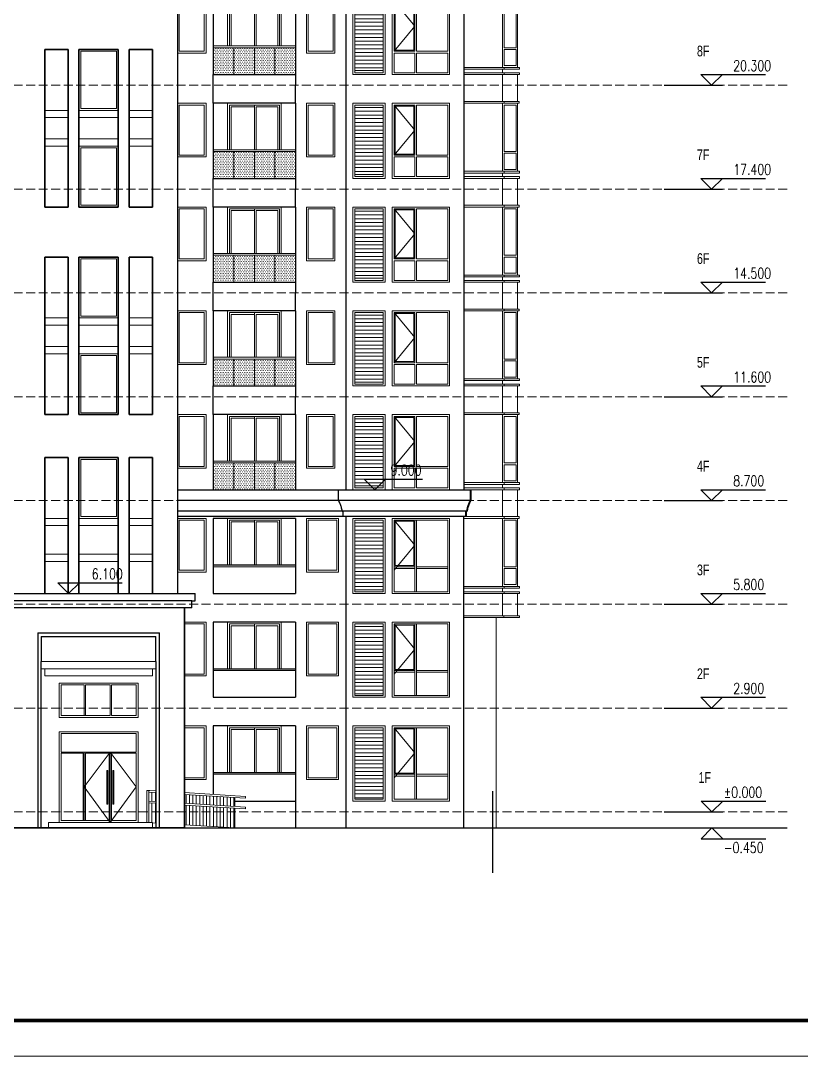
# Model space of a CAD drawing. Extents: x 1332633 to 1595679, y 264824 to 640777.
# Drawn here: x 1469425 to 1491220, y 267300 to 296235 of the extents above; entities that cross this region are included whole.
import ezdxf
from ezdxf.enums import TextEntityAlignment as Align

# ---------------------------------------------------------------- set-up
doc = ezdxf.new("R2010")
doc.units = 0
doc.header["$LTSCALE"] = 1000
doc.header["$MEASUREMENT"] = 0
doc.linetypes.add('DASH', pattern=[0.35, 0.25, -0.1])
doc.linetypes.add('DOTE', pattern=[2.42, 2, -0.2, 0.02, -0.2])
doc.layers.get('0').update_dxf_attribs({"linetype": 'CONTINUOUS'})
for name, color, linetype, lineweight in [('_公共_图框', 4, 'CONTINUOUS', 5), ('DOTE', 1, 'DOTE', 13), ('PUB_TEXT', 7, 'CONTINUOUS', 13), ('WALL', 2, 'CONTINUOUS', 35), ('WINDOW', 4, 'CONTINUOUS', 13), ('木头', 44, 'CONTINUOUS', 13)]:
    doc.layers.add(name, color=color, linetype=linetype, lineweight=lineweight)
for name, color, linetype in [('A-Hz1汉字注明（平、立面、房间名称等）', 7, 'CONTINUOUS'), ('A-Wall(建筑墙)', 255, 'CONTINUOUS'), ('A-WALL_建筑墙_', 255, 'CONTINUOUS'), ('AXIS', 3, 'CONTINUOUS'), ('DIM_ELEV', 3, 'CONTINUOUS'), ('hatch', 251, 'CONTINUOUS')]:
    doc.layers.add(name, color=color, linetype=linetype)
doc.styles.add('_TCH_DIM', font='SIMPLEX', dxfattribs={"width": 0.8, "bigfont": 'HZTXT'})
doc.styles.add('sunyat', font='3yromanc.shx', dxfattribs={"width": 0.75, "bigfont": '3yhztxt.shx'})
doc.styles.add('图框文字', font='SIMKAI.TTF')
pattern_1 = [(90, (2551890.66, 38701.81), (95.25, -6e-14), [])]

# ---------------------------------------------------------------- blocks, each defined once
blk = doc.blocks.new('sadasd')
at = {"layer": 'WINDOW'}
h = blk.add_hatch(dxfattribs=at)
h.set_pattern_fill('DOTS', color=8, scale=30, style=0)
h.set_pattern_definition([(7e-15, (-3065172.717, 2077348.014), (23.8125, 47.625), [0, -47.625])])
h.paths.add_polyline_path([(6600, 1050), (6025, 1050), (6025, 300), (6600, 300)])
h.paths.add_polyline_path([(6025, 1050), (5450, 1050), (5450, 300), (6025, 300)])
h.paths.add_polyline_path([(5450, 1050), (4875, 1050), (4875, 300), (5450, 300)])
h.paths.add_polyline_path([(4875, 1050), (4300, 1050), (4300, 600), (4300, 300), (4875, 300)])
blk.add_line((4300, 2400), (4300, 600))
at = {"layer": 'A-WALL_建筑墙_'}
for p, q in [((2900, 2900), (2900, 0)), ((4300, 2400), (4300, 300, 0)), ((4300, 2400), (6600, 2400, 0)), ((6600, 2400, 0), (6600, 300)), ((6600, 300), (4300, 300, 0))]:
    blk.add_line(p, q, dxfattribs=at)
at = {"layer": 'hatch'}
for p, q in [((4300, 2400), (4300, 2900)), ((6600, 2400, 0), (6600, 2900)), ((4300, 300, 0), (4300, 0)), ((6600, 0, 0), (6600, 300))]:
    blk.add_line(p, q, dxfattribs=at)
at = {"layer": 'WINDOW', "color": 8}
for p, q in [((921, 950), (921, 2350)), ((971, 950), (971, 2350)), ((1550, 2350), (971, 1650)), ((1001, 2320), (1001, 980)), ((5450, 2350), (5450, 1100, 0)), ((5400, 2300), (5400, 1100, 0)), ((971, 1650), (1550, 950)), ((921, 950), (50, 950)), ((921, 900), (50, 900)), ((921, 350), (921, 900)), ((1550, 950), (971, 950)), ((1550, 900), (971, 900)), ((971, 350), (971, 900)), ((1520, 980), (1001, 980)), ((6600, 1050), (4300, 1050, 0)), ((4875, 1050), (4875, 300)), ((5450, 1050), (5450, 300)), ((6025, 1050), (6025, 300))]:
    blk.add_line(p, q, dxfattribs=at)
at = {"layer": 'WINDOW'}
blk.add_line((6600, 1100), (4300, 1100, 0), dxfattribs=at)
for points in [[(0, 2400), (1600, 2400), (1600, 300), (0, 300)], [(3200, 2400), (4000, 2400), (4000, 900), (3200, 900)]]:
    blk.add_lwpolyline(points, close=True, dxfattribs=at)
at = {"layer": 'WINDOW', "color": 8}
for points in [[(921, 2350), (50, 2350), (50, 950)], [(1550, 950), (1550, 2350), (971, 2350)], [(4750, 1100), (4750, 2350), (6150, 2350), (6150, 1100)], [(6850, 1675), (6850, 2350), (7550, 2350), (7550, 1675)], [(4800, 1100), (4800, 2300), (5400, 2300)], [(5450, 2300), (6100, 2300), (6100, 1100)], [(7550, 1675), (7550, 950), (6850, 950), (6850, 1675)], [(50, 900), (50, 350), (921, 350)], [(971, 350), (1550, 350), (1550, 900)]]:
    blk.add_lwpolyline(points, dxfattribs=at)
blk.add_lwpolyline([(1520, 2320), (1001, 2320), (1001, 980), (1520, 980)], close=True, dxfattribs=at)
at = {"layer": 'WINDOW', "color": 8, "elevation": 0}
for points in [[(3250, 1675), (3250, 2350), (3950, 2350), (3950, 1675)], [(4700, 1100), (4700, 2400), (6200, 2400), (6200, 1100)], [(3950, 1675), (3950, 950), (3250, 950), (3250, 1675)]]:
    blk.add_lwpolyline(points, dxfattribs=at)
at = {"layer": 'WINDOW', "elevation": 0}
blk.add_lwpolyline([(6800, 2400), (7600, 2400), (7600, 900), (6800, 900)], close=True, dxfattribs=at)
at = {"layer": '木头'}
for p, q in [((1800, 2400), (2700, 2400)), ((1800, 300), (1800, 2400)), ((2700, 2400), (2700, 300)), ((1850, 2280), (2650, 2280)), ((1850, 2180), (2650, 2180)), ((1850, 2070), (2650, 2070)), ((1850, 1970), (2650, 1970)), ((1850, 1860), (2650, 1860)), ((1850, 1760), (2650, 1760)), ((1850, 1650), (2650, 1650)), ((1850, 1550), (2650, 1550)), ((1850, 1440), (2650, 1440)), ((1850, 1340), (2650, 1340)), ((1850, 1230), (2650, 1230)), ((1850, 1130), (2650, 1130)), ((1850, 1020), (2650, 1020)), ((1850, 920), (2650, 920)), ((1850, 810), (2650, 810)), ((1850, 700), (2650, 700)), ((1850, 600), (2650, 600)), ((1800, 300), (2700, 300)), ((1850, 490), (2650, 490)), ((1850, 410), (2650, 410))]:
    blk.add_line(p, q, dxfattribs=at)
blk.add_lwpolyline([(1850, 2350), (2650, 2350), (2650, 350), (1850, 350)], close=True, dxfattribs=at)
blk = doc.blocks.new('fsdhf')
at = {"layer": 'A-Wall(建筑墙)'}
blk.add_line((1186108, 196125), (1186305, 196125), dxfattribs=at)
at = {"layer": 'WALL'}
for p, q in [((1184921, 196125), (1184921, 200525)), ((1184921, 200525), (1185571, 200525)), ((1185571, 196125), (1185571, 200525)), ((1185871, 196125), (1185871, 200525)), ((1185871, 200525), (1186971, 200525)), ((1186971, 196125), (1186971, 200525)), ((1187271, 196125), (1187271, 200525)), ((1187271, 200525), (1187921, 200525)), ((1187921, 196125), (1187921, 200525)), ((1184921, 196125), (1185571, 196125)), ((1185871, 196125), (1186971, 196125)), ((1187271, 196125), (1187921, 196125))]:
    blk.add_line(p, q, dxfattribs=at)
at = {"layer": 'WINDOW'}
for points in [[(1185921, 200475), (1186921, 200475), (1186921, 198875), (1185921, 198875)], [(1185921, 197775), (1186921, 197775), (1186921, 196175), (1185921, 196175)]]:
    blk.add_lwpolyline(points, close=True, dxfattribs=at)
at = {"layer": '木头'}
for p, q in [((1184925, 198825), (1185571, 198825)), ((1185871, 198825), (1186971, 198825)), ((1187271, 198825), (1187921, 198825)), ((1184925, 198625), (1185571, 198625)), ((1185875, 198625), (1186975, 198625)), ((1187275, 198625), (1187925, 198625)), ((1184921, 198026), (1185575, 198026)), ((1185875, 198026), (1186971, 198026)), ((1187271, 198026), (1187921, 198026)), ((1184925, 197825), (1185575, 197825)), ((1185875, 197825), (1186971, 197825)), ((1186005, 197825), (1186008, 197825)), ((1186308, 197825), (1186305, 197825)), ((1187271, 197825), (1187921, 197825))]:
    blk.add_line(p, q, dxfattribs=at)
blk = doc.blocks.new('sa')
at = {"layer": '木头'}
for p, q in [((-1501, 2450), (-1501, 2900)), ((-1501, 2450), (-1501, 2900)), ((-1077, 2450), (-1077, 2900)), ((-1546, 2450), (0, 2450)), ((-1546, 2400), (-1546, 2450)), ((-1546, 2400), (-1220, 2400)), ((-1220, 2400), (-1521, 2400)), ((-1500, 2400), (-1500, 500)), ((-1500, 2400), (0, 2400)), ((-1500, 2400), (-1500, 500)), ((-1455, 2350), (-1122, 2350)), ((-1455, 1050), (-1455, 2350)), ((-1127, 2400), (-1127, 2450)), ((-1122, 2350), (-1122, 1050)), ((-1077, 2400), (-1077, 500)), ((-1455, 1050), (-1122, 1050)), ((-1455, 1000), (-1122, 1000)), ((-1455, 1000), (-1455, 550)), ((-1122, 1000), (-1122, 550)), ((-1550, 500), (-1220, 500)), ((-1550, 450), (-1550, 500)), ((0, 450), (-1550, 450)), ((-1550, 350), (-1501, 350)), ((-1550, 350), (-1550, 300)), ((-1550, 300), (-1501, 300)), ((-1501, 350), (0, 350)), ((-1501, 300), (-1500, 0)), ((-1501, 300), (0, 300)), ((-1500, 0), (-1501, 300)), ((-1500, 500), (0, 500)), ((-1122, 550), (-1455, 550)), ((-1127, 450), (-1127, 500)), ((-1127, 300), (-1127, 350)), ((-1077, 450), (-1077, 350)), ((-1077, 0), (-1077, 300))]:
    blk.add_line(p, q, dxfattribs=at)
blk = doc.blocks.new('tk22')
at = {"layer": '_公共_图框'}
blk.add_lwpolyline([(-84000, 0), (0, 0), (0, 59400), (-84000, 59400)], close=True, dxfattribs=at)
at = {"layer": '_公共_图框', "const_width": 100}
blk.add_lwpolyline([(-81500, 1000), (-1000, 1000), (-1000, 58400), (-81500, 58400)], close=True, dxfattribs=at)
at = {"layer": '_公共_图框', "style": '图框文字'}
for tag, height, p in [('建设单位', 500, (-5000, 38300)), ('合作单位', 500, (-5054, 33683)), ('项目名称', 500, (-5000, 30300)), ('项目编号', 500, (-5000, 26300)), ('建筑', 350, (-2600, 5600)), ('方案深化', 350, (-2600, 4900)), ('1:100', 350, (-2600, 4200)), ('20090705', 350, (-2600, 3500)), ('图号', 350, (-2600, 2450))]:
    blk.add_attdef(tag, text='', height=height, dxfattribs=at).set_placement(p, align=Align.MIDDLE_CENTER)

msp = doc.modelspace()

# ---------------------------------------------------------------- hatches: boundary and pattern name
at = {"layer": 'WINDOW'}
h = msp.add_hatch(dxfattribs=at)
h.set_pattern_fill('DOTS', color=8, scale=30, angle=720, style=0)
h.set_pattern_definition([(180, (4546572.54, 2360177.565), (-23.8125, 47.625), [0, -47.625])])
h.paths.add_polyline_path([(1474800, 283880), (1475375, 283880), (1475375, 283130), (1474800, 283130)])
h.paths.add_polyline_path([(1475375, 283880), (1475950, 283880), (1475950, 283130), (1475375, 283130)])
h.paths.add_polyline_path([(1475950, 283880), (1476525, 283880), (1476525, 283130), (1475950, 283130)])
h.paths.add_polyline_path([(1476525, 283880), (1477100, 283880), (1477100, 283430), (1477100, 283130), (1476525, 283130)])
at = {"layer": '木头'}
h = msp.add_hatch(dxfattribs=at)
h.set_pattern_fill('LINE', color=256, scale=100, angle=450, style=0)
h.set_pattern_definition(pattern_1)
h.paths.add_polyline_path([(1473000, 274681), (1473200, 274669), (1473200, 274418), (1473000, 274431)])
h.paths.add_polyline_path([(1473000, 274381), (1473200, 274368), (1473200, 274130), (1473000, 274130)])
h.paths.add_polyline_path([(1473000, 274130), (1473200, 274130), (1473200, 273817), (1473100, 273823), (1473100, 273830), (1473000, 273830)])
h = msp.add_hatch(dxfattribs=at)
h.set_pattern_fill('LINE', color=256, scale=100, angle=450, style=0)
h.set_pattern_definition([(90, (2551890.66, 38701.81), (95.25, 3e-14), [])])
h.paths.add_polyline_path([(1474000, 274619), (1475400, 274531), (1475400, 274281), (1474000, 274368)])
h.paths.add_polyline_path([(1474000, 274318), (1475400, 274231), (1475400, 274130), (1474000, 274130)])
h.paths.add_polyline_path([(1474000, 274130), (1475400, 274130), (1475400, 273680), (1474000, 273767)])
h = msp.add_hatch(dxfattribs=at)
h.set_pattern_fill('LINE', color=256, scale=100, angle=450, style=0)
h.set_pattern_definition(pattern_1)
h.paths.add_polyline_path([(1474000, 274619), (1475400, 274531), (1475400, 274281), (1474000, 274368)])
h.paths.add_polyline_path([(1474000, 274318), (1475400, 274231), (1475400, 274130), (1474000, 274130)])
h.paths.add_polyline_path([(1474000, 274130), (1475400, 274130), (1475400, 273680), (1474000, 273767)])

# ---------------------------------------------------------------- linework, layer by layer
for p, q in [((1473800, 315630), (1473800, 280230)), ((1477100, 285229), (1477100, 283130)), ((1473800, 283130), (1482000, 283130)), ((1478300, 282830), (1478300, 283130)), ((1482000, 282830), (1482000, 283130)), ((1481996, 282830), (1473800, 282830)), ((1478312, 282808), (1478300, 282830)), ((1478324, 282786), (1478312, 282808)), ((1478335, 282763), (1478324, 282786)), ((1478346, 282740), (1478335, 282763)), ((1478355, 282715), (1478346, 282740)), ((1478364, 282690), (1478355, 282715)), ((1481935, 282690), (1481944, 282715)), ((1481944, 282715), (1481954, 282740)), ((1481954, 282740), (1481964, 282763)), ((1481964, 282763), (1481975, 282786)), ((1481975, 282786), (1481987, 282808)), ((1481987, 282808), (1482000, 282830)), ((1481870, 282530), (1473800, 282530)), ((1478372, 282665), (1478364, 282690)), ((1478380, 282639), (1478372, 282665)), ((1478386, 282612), (1478380, 282639)), ((1478391, 282585), (1478386, 282612)), ((1478396, 282557), (1478391, 282585)), ((1478400, 282530), (1478396, 282557)), ((1478400, 282530), (1478430, 282530)), ((1478430, 282380), (1478430, 282530)), ((1481870, 282370), (1481870, 282530)), ((1481900, 282530), (1481870, 282530)), ((1481900, 282530), (1481904, 282557)), ((1481904, 282557), (1481908, 282585)), ((1481908, 282585), (1481914, 282612)), ((1481914, 282612), (1481920, 282639)), ((1481920, 282639), (1481927, 282665)), ((1481927, 282665), (1481935, 282690)), ((1481870, 282380), (1473800, 282380)), ((1477100, 282330), (1474800, 282330)), ((1477100, 282329), (1477100, 280227)), ((1481800, 282380), (1478500, 282380)), ((1481817, 282380), (1481800, 282380)), ((1474800, 281030), (1477100, 281030, 0)), ((1474000, 279830), (1474000, 273680)), ((1477100, 279429), (1477100, 277430, 0)), ((1474800, 278130), (1477100, 278130, 0)), ((1477100, 276529), (1477100, 273680, 0)), ((1474800, 275230), (1477100, 275230, 0)), ((1434339, 273680), (1490827, 273680))]:
    msp.add_line(p, q)
at = {"layer": 'A-Wall(建筑墙)'}
for p, q in [((1468900, 280230), (1474300, 280230)), ((1474300, 280030), (1474300, 280230)), ((1474200, 280030), (1469000, 280030)), ((1474000, 279830), (1469200, 279830)), ((1474200, 279830), (1474000, 279830)), ((1474000, 273680), (1474000, 279830)), ((1474200, 279830), (1474200, 280030)), ((1474200, 280030), (1474300, 280030)), ((1469900, 279130), (1473300, 279130)), ((1469900, 279130), (1469900, 273680)), ((1470000, 279030), (1470000, 278330)), ((1470000, 279030), (1473200, 279030)), ((1473200, 278330), (1473200, 279030)), ((1473300, 273680), (1473300, 279130)), ((1470000, 273680), (1470000, 278330)), ((1473200, 278330), (1473200, 273680)), ((1474000, 273680), (1469200, 273680))]:
    msp.add_line(p, q, dxfattribs=at)
at = {"layer": 'A-WALL_建筑墙_'}
for p, q in [((1481800, 314730), (1481800, 283130)), ((1481800, 300230), (1481800, 283130)), ((1478500, 285730), (1478500, 283130)), ((1474800, 285229, 0), (1474800, 283130, 0)), ((1477100, 285229), (1474800, 285229, 0)), ((1474800, 283130), (1477100, 283130, 0)), ((1481983, 282830), (1481983, 283130)), ((1481918, 282690), (1481927, 282715)), ((1481927, 282715), (1481937, 282740)), ((1481937, 282740), (1481947, 282763)), ((1481947, 282763), (1481958, 282786)), ((1481958, 282786), (1481970, 282808)), ((1481970, 282808), (1481983, 282830)), ((1481853, 282420), (1481853, 282530)), ((1481883, 282530), (1481853, 282530)), ((1481853, 282380), (1481853, 282420)), ((1481883, 282530), (1481887, 282557)), ((1481887, 282557), (1481891, 282585)), ((1481891, 282585), (1481897, 282612)), ((1481897, 282612), (1481903, 282639)), ((1481903, 282639), (1481910, 282665)), ((1481910, 282665), (1481918, 282690)), ((1474800, 282330), (1474800, 280227, 0)), ((1478500, 282380), (1478500, 273680)), ((1481800, 282380), (1481783, 282380)), ((1481800, 273680), (1481800, 282380)), ((1481830, 282380), (1481800, 282380)), ((1481849, 282380), (1481830, 282380)), ((1481853, 282380), (1481849, 282380)), ((1474800, 280227, 0), (1477100, 280227)), ((1474800, 279429, 0), (1474800, 277330)), ((1477100, 279429), (1474800, 279429, 0)), ((1477100, 279429), (1477100, 277330, 0)), ((1474800, 277330), (1477100, 277330, 0)), ((1474800, 276529, 0), (1474800, 274619, 0)), ((1477100, 276529), (1474800, 276529, 0)), ((1475400, 274430), (1477100, 274430, 0))]:
    msp.add_line(p, q, dxfattribs=at)
at = {"layer": 'AXIS'}
msp.add_line((1482600, 274708), (1482600, 272425), dxfattribs=at)
at = {"layer": 'DIM_ELEV'}
for p, q in [((1488717, 294430), (1488417, 294730)), ((1488417, 294730), (1490217, 294730)), ((1488717, 294430), (1489017, 294730)), ((1487392, 294430), (1489017, 294430)), ((1488717, 291530), (1488417, 291830)), ((1488417, 291830), (1490217, 291830)), ((1488717, 291530), (1489017, 291830)), ((1487392, 291530), (1489017, 291530)), ((1488717, 288630), (1488417, 288930)), ((1488417, 288930), (1490217, 288930)), ((1488717, 288630), (1489017, 288930)), ((1487392, 288630), (1489017, 288630)), ((1488717, 285730), (1488417, 286030)), ((1488417, 286030), (1490217, 286030)), ((1488717, 285730), (1489017, 286030)), ((1487392, 285730), (1489017, 285730)), ((1479313, 283130), (1479013, 283430)), ((1479013, 283430), (1480648, 283430)), ((1479313, 283130), (1479613, 283430)), ((1488717, 282830), (1488417, 283130)), ((1488417, 283130), (1490217, 283130)), ((1488717, 282830), (1489017, 283130)), ((1487392, 282830), (1489017, 282830)), ((1470762, 280230), (1470462, 280530)), ((1470462, 280530), (1472262, 280530)), ((1470762, 280230), (1471062, 280530)), ((1488717, 279930), (1488417, 280230)), ((1488417, 280230), (1490217, 280230)), ((1488717, 279930), (1489017, 280230)), ((1487392, 279930), (1489017, 279930)), ((1488717, 277030), (1488417, 277330)), ((1488417, 277330), (1490217, 277330)), ((1488717, 277030), (1489017, 277330)), ((1487392, 277030), (1489017, 277030)), ((1488727, 274130), (1488427, 274430)), ((1488427, 274430), (1490227, 274430)), ((1488727, 274130), (1489027, 274430)), ((1487396, 274130), (1489027, 274130)), ((1488027, 273680), (1489027, 273680)), ((1488727, 273680), (1488427, 273380)), ((1488727, 273680), (1489027, 273380)), ((1488427, 273380), (1490227, 273380))]:
    msp.add_line(p, q, dxfattribs=at)
at = {"layer": 'DOTE', "linetype": 'DASH'}
for p, q in [((1490827, 294430), (1434547, 294430)), ((1490827, 291530), (1434547, 291530)), ((1490827, 288630), (1434547, 288630)), ((1490827, 285730), (1434547, 285730)), ((1490827, 282830), (1434547, 282830)), ((1490827, 279930), (1434547, 279930)), ((1490827, 277030), (1434547, 277030)), ((1490827, 274130), (1434583, 274130))]:
    msp.add_line(p, q, dxfattribs=at)
at = {"layer": 'hatch'}
for p, q in [((1474800, 285229, 0), (1474800, 285730)), ((1477100, 285229), (1477100, 285730))]:
    msp.add_line(p, q, dxfattribs=at)
at = {"layer": 'WALL'}
for p, q in [((1470750, 284029), (1470100, 284029)), ((1470100, 284029), (1470100, 280230)), ((1470750, 284029), (1470750, 280230)), ((1472150, 284029), (1471050, 284029)), ((1471050, 284029), (1471050, 280230)), ((1472150, 284029), (1472150, 280230)), ((1473100, 284029), (1472450, 284029)), ((1472450, 284029), (1472450, 280230)), ((1473100, 284029), (1473100, 280230))]:
    msp.add_line(p, q, dxfattribs=at)
at = {"layer": 'WINDOW', "color": 8}
for p, q in [((1475950, 285179), (1475950, 283930, 0)), ((1476000, 285129), (1476000, 283930, 0)), ((1479850, 285180), (1480429, 284480)), ((1480399, 285150), (1480399, 283810)), ((1480429, 283780), (1480429, 285180)), ((1480479, 283780), (1480479, 285180)), ((1480429, 284480), (1479850, 283780)), ((1474800, 283880), (1477100, 283880, 0)), ((1475375, 283880), (1475375, 283130)), ((1475950, 283880), (1475950, 283130)), ((1476525, 283880), (1476525, 283130)), ((1479850, 283780), (1480429, 283780)), ((1479850, 283730), (1480429, 283730)), ((1479880, 283810), (1480399, 283810)), ((1480429, 283180), (1480429, 283730)), ((1480479, 283780), (1481350, 283780)), ((1480479, 283180), (1480479, 283730)), ((1480479, 283730), (1481350, 283730)), ((1479850, 282280), (1480429, 281580)), ((1480399, 282250), (1480399, 281010)), ((1480429, 280980), (1480429, 282280)), ((1480479, 280980), (1480479, 282280)), ((1480429, 281580), (1479850, 280880)), ((1479850, 280980), (1480429, 280980)), ((1479880, 281010), (1480399, 281010)), ((1480429, 280930), (1480429, 280980)), ((1480479, 280980), (1481350, 280980)), ((1480479, 280930), (1480479, 280980)), ((1479850, 280930), (1480429, 280930)), ((1480429, 280280), (1480429, 280930)), ((1480479, 280280), (1480479, 280930)), ((1480479, 280930), (1481350, 280930)), ((1479850, 279380), (1480429, 278680)), ((1480399, 279350), (1480399, 278110)), ((1480429, 278080), (1480429, 279380)), ((1480479, 278080), (1480479, 279380)), ((1480429, 278680), (1479850, 277980)), ((1479850, 278080), (1480429, 278080)), ((1479880, 278110), (1480399, 278110)), ((1480429, 278030), (1480429, 278080)), ((1480479, 278080), (1481350, 278080)), ((1480479, 278030), (1480479, 278080)), ((1479850, 278030), (1480429, 278030)), ((1480429, 277380), (1480429, 278030)), ((1480479, 277380), (1480479, 278030)), ((1480479, 278030), (1481350, 278030)), ((1479850, 276480), (1480429, 275780)), ((1480399, 276450), (1480399, 275210)), ((1480429, 275180), (1480429, 276480)), ((1480479, 275180), (1480479, 276480)), ((1480429, 275780), (1479850, 275080)), ((1479850, 275180), (1480429, 275180)), ((1479880, 275210), (1480399, 275210)), ((1480429, 275130), (1480429, 275180)), ((1480479, 275180), (1481350, 275180)), ((1480479, 275130), (1480479, 275180)), ((1479850, 275130), (1480429, 275130)), ((1480429, 274480), (1480429, 275130)), ((1480479, 274480), (1480479, 275130)), ((1480479, 275130), (1481350, 275130))]:
    msp.add_line(p, q, dxfattribs=at)
at = {"layer": 'WINDOW'}
for p, q in [((1474800, 283930), (1477100, 283930, 0)), ((1474800, 280980), (1477100, 280980, 0)), ((1474800, 278080), (1477100, 278080, 0)), ((1470500, 276768), (1470500, 277730)), ((1472700, 277730), (1470500, 277730)), ((1472700, 276768), (1472700, 277730)), ((1472700, 276768), (1470500, 276768)), ((1470500, 276368), (1470500, 273830)), ((1472700, 276368), (1470500, 276368)), ((1472700, 273830), (1472700, 276368)), ((1474800, 275180), (1477100, 275180, 0))]:
    msp.add_line(p, q, dxfattribs=at)
at = {"layer": 'WINDOW', "elevation": 0}
for points in [[(1474600, 285230), (1473800, 285230), (1473800, 283730), (1474600, 283730)], [(1474600, 282330), (1473800, 282330), (1473800, 280830), (1474600, 280830)]]:
    msp.add_lwpolyline(points, close=True, dxfattribs=at)
at = {"layer": 'WINDOW', "color": 8}
for points in [[(1474550, 284505), (1474550, 285180), (1473850, 285180), (1473850, 284505)], [(1476650, 283930), (1476650, 285179), (1475250, 285179), (1475250, 283930)], [(1475950, 285129), (1475300, 285129), (1475300, 283930)], [(1476600, 283930), (1476600, 285129), (1476000, 285129)], [(1479850, 283780), (1479850, 285180), (1480429, 285180)], [(1480479, 285180), (1481350, 285180), (1481350, 283780)], [(1473850, 284505), (1473850, 283780), (1474550, 283780), (1474550, 284505)], [(1480429, 283180), (1479850, 283180), (1479850, 283730)], [(1481350, 283730), (1481350, 283180), (1480479, 283180)], [(1474000, 277980), (1474550, 277980), (1474550, 279380), (1474000, 279380)], [(1474000, 275080), (1474550, 275080), (1474550, 276480), (1474000, 276480)]]:
    msp.add_lwpolyline(points, dxfattribs=at)
at = {"layer": 'WINDOW', "color": 8, "elevation": 0}
for points in [[(1476700, 283930), (1476700, 285229), (1475200, 285229), (1475200, 283930)], [(1478150, 284505), (1478150, 285180), (1477450, 285180), (1477450, 284505)], [(1477450, 284505), (1477450, 283780), (1478150, 283780), (1478150, 284505)]]:
    msp.add_lwpolyline(points, dxfattribs=at)
at = {"layer": 'WINDOW'}
for points in [[(1478200, 285230), (1477400, 285230), (1477400, 283730), (1478200, 283730)], [(1481400, 285230), (1479800, 285230), (1479800, 283130), (1481400, 283130)], [(1472100, 283979), (1471100, 283979), (1471100, 282379), (1472100, 282379)], [(1478300, 282330), (1477400, 282330), (1477400, 280830), (1478300, 280830)], [(1481350, 282280), (1479850, 282280), (1479850, 280280), (1481350, 280280)], [(1478300, 279430), (1477400, 279430), (1477400, 277930), (1478300, 277930)], [(1481350, 279380), (1479850, 279380), (1479850, 277380), (1481350, 277380)], [(1478300, 276530), (1477400, 276530), (1477400, 275030), (1478300, 275030)], [(1481350, 276480), (1479850, 276480), (1479850, 274480), (1481350, 274480)]]:
    msp.add_lwpolyline(points, close=True, dxfattribs=at)
at = {"layer": 'WINDOW', "color": 8}
for points in [[(1479880, 285150), (1480399, 285150), (1480399, 283810), (1479880, 283810)], [(1474550, 282280), (1473850, 282280), (1473850, 280880), (1474550, 280880)], [(1481400, 282330), (1479800, 282330), (1479800, 280230), (1481400, 280230)], [(1479880, 282250), (1480399, 282250), (1480399, 281010), (1479880, 281010)], [(1481400, 279430), (1479800, 279430), (1479800, 277330), (1481400, 277330)], [(1479880, 279350), (1480399, 279350), (1480399, 278110), (1479880, 278110)], [(1481400, 276530), (1479800, 276530), (1479800, 274430), (1481400, 274430)], [(1479880, 276450), (1480399, 276450), (1480399, 275210), (1479880, 275210)]]:
    msp.add_lwpolyline(points, close=True, dxfattribs=at)
at = {"layer": 'WINDOW', "elevation": 0}
for points in [[(1476700, 281030), (1476700, 282330), (1475200, 282330), (1475200, 281030)], [(1474000, 277930), (1474600, 277930), (1474600, 279430), (1474000, 279430)], [(1476700, 278130), (1476700, 279429), (1475200, 279429), (1475200, 278130)], [(1474000, 275030), (1474600, 275030), (1474600, 276530), (1474000, 276530)], [(1476700, 275230), (1476700, 276529), (1475200, 276529), (1475200, 275230)]]:
    msp.add_lwpolyline(points, dxfattribs=at)
at = {"layer": 'WINDOW', "color": 8, "elevation": 0}
for points in [[(1478250, 282280), (1477450, 282280), (1477450, 280880), (1478250, 280880)], [(1478250, 279380), (1477450, 279380), (1477450, 277980), (1478250, 277980)], [(1478250, 276480), (1477450, 276480), (1477450, 275080), (1478250, 275080)]]:
    msp.add_lwpolyline(points, close=True, dxfattribs=at)
at = {"layer": '木头'}
for p, q in [((1479600, 285230), (1478700, 285230)), ((1478700, 285230), (1478700, 283130)), ((1479550, 285110), (1478750, 285110)), ((1479600, 283130), (1479600, 285230)), ((1479550, 285010), (1478750, 285010)), ((1479550, 284900), (1478750, 284900)), ((1479550, 284800), (1478750, 284800)), ((1479550, 284690), (1478750, 284690)), ((1479550, 284590), (1478750, 284590)), ((1479550, 284480), (1478750, 284480)), ((1479550, 284380), (1478750, 284380)), ((1479550, 284270), (1478750, 284270)), ((1479550, 284170), (1478750, 284170)), ((1479550, 284060), (1478750, 284060)), ((1479550, 283960), (1478750, 283960)), ((1479550, 283850), (1478750, 283850)), ((1479550, 283750), (1478750, 283750)), ((1479550, 283640), (1478750, 283640)), ((1479550, 283530), (1478750, 283530)), ((1479550, 283430), (1478750, 283430)), ((1479550, 283320), (1478750, 283320)), ((1479600, 283130), (1478700, 283130)), ((1479550, 283240), (1478750, 283240)), ((1470750, 282329), (1470100, 282329)), ((1470750, 282129), (1470100, 282129)), ((1472147, 282329), (1471050, 282329)), ((1472147, 282129), (1471050, 282129)), ((1473097, 282329), (1472447, 282329)), ((1473097, 282129), (1472447, 282129)), ((1475950, 282280), (1475950, 281030, 0)), ((1476000, 282230), (1476000, 281030, 0)), ((1479600, 282330), (1478700, 282330)), ((1478700, 282330), (1478700, 280230)), ((1479550, 282210), (1478750, 282210)), ((1479600, 280230), (1479600, 282330)), ((1479550, 282110), (1478750, 282110)), ((1479550, 282000), (1478750, 282000)), ((1479550, 281900), (1478750, 281900)), ((1479550, 281790), (1478750, 281790)), ((1479550, 281690), (1478750, 281690)), ((1479550, 281580), (1478750, 281580)), ((1470747, 281329), (1470100, 281329)), ((1472147, 281329), (1471047, 281329)), ((1473097, 281329), (1472447, 281329)), ((1479550, 281480), (1478750, 281480)), ((1479550, 281370), (1478750, 281370)), ((1479550, 281270), (1478750, 281270)), ((1470747, 281129), (1470100, 281129)), ((1472147, 281129), (1471047, 281129)), ((1473097, 281129), (1472447, 281129)), ((1479550, 281160), (1478750, 281160)), ((1479550, 281060), (1478750, 281060)), ((1479550, 280950), (1478750, 280950)), ((1479550, 280850), (1478750, 280850)), ((1479550, 280740), (1478750, 280740)), ((1479550, 280640), (1478750, 280640)), ((1479550, 280540), (1478750, 280540)), ((1479550, 280430), (1478750, 280430)), ((1479600, 280230), (1478700, 280230)), ((1479550, 280330), (1478750, 280330)), ((1482877, 279611), (1482877, 280230)), ((1483300, 280230), (1483300, 279929)), ((1483300, 279611), (1483300, 280230)), ((1483300, 279611), (1481800, 279611)), ((1483300, 279561), (1481800, 279561)), ((1483299, 279561), (1482263, 279561)), ((1482700, 273680), (1482700, 279561)), ((1482918, 279561), (1482918, 279611)), ((1483350, 279611), (1483300, 279611)), ((1483350, 279561), (1483300, 279561)), ((1483350, 279611), (1483350, 279561)), ((1475950, 279379, 0), (1475950, 278130, 0)), ((1476000, 279329, 0), (1476000, 278130, 0)), ((1479600, 279430), (1478700, 279430)), ((1478700, 279430), (1478700, 277330)), ((1479550, 279310), (1478750, 279310)), ((1479600, 277330), (1479600, 279430)), ((1479550, 279210), (1478750, 279210)), ((1479550, 279100), (1478750, 279100)), ((1479550, 279000), (1478750, 279000)), ((1479550, 278890), (1478750, 278890)), ((1479550, 278790), (1478750, 278790)), ((1479550, 278680), (1478750, 278680)), ((1479550, 278580), (1478750, 278580)), ((1479550, 278470), (1478750, 278470)), ((1479550, 278370), (1478750, 278370)), ((1470000, 278330), (1473200, 278330)), ((1470094, 278130), (1470000, 278130)), ((1470094, 277930), (1470094, 278130)), ((1473106, 278130), (1470094, 278130)), ((1473106, 278130), (1473106, 277930)), ((1473200, 278130), (1473106, 278130)), ((1479550, 278260), (1478750, 278260)), ((1479550, 278160), (1478750, 278160)), ((1473106, 277930), (1470094, 277930)), ((1479550, 278050), (1478750, 278050)), ((1479550, 277950), (1478750, 277950)), ((1479550, 277840), (1478750, 277840)), ((1470550, 276818), (1470550, 277680)), ((1471200, 277680), (1470550, 277680)), ((1471200, 276818, 0), (1471200, 277680, 0)), ((1471235, 277680, 0), (1471235, 276818, 0)), ((1471925, 277680), (1471235, 277680)), ((1471925, 277680), (1471925, 276818)), ((1471960, 276818), (1471960, 277680)), ((1472650, 277680), (1471960, 277680)), ((1472650, 276818), (1472650, 277680)), ((1479550, 277740), (1478750, 277740)), ((1479550, 277640), (1478750, 277640)), ((1479550, 277530), (1478750, 277530)), ((1479600, 277330), (1478700, 277330)), ((1479550, 277430), (1478750, 277430)), ((1470550, 276818), (1471925, 276818)), ((1471960, 276818), (1472650, 276818)), ((1475950, 276479, 0), (1475950, 275230, 0)), ((1476000, 276429, 0), (1476000, 275230, 0)), ((1479600, 276530), (1478700, 276530)), ((1478700, 276530), (1478700, 274430)), ((1479550, 276410), (1478750, 276410)), ((1479600, 274430), (1479600, 276530)), ((1472650, 276318), (1470550, 276318)), ((1470550, 276318), (1470550, 275798, 0)), ((1472650, 275798), (1472650, 276318)), ((1479550, 276310), (1478750, 276310)), ((1479550, 276200), (1478750, 276200)), ((1479550, 276100), (1478750, 276100)), ((1472650, 275798, 0), (1470550, 275798, 0)), ((1470550, 275768, 0), (1471165, 275768, 0)), ((1470550, 275768), (1470550, 273890)), ((1471165, 275768, 0), (1471165, 273890, 0)), ((1471200, 273890, 0), (1471200, 275798, 0)), ((1471925, 275798), (1471200, 274829, 0)), ((1471235, 275768, 0), (1471235, 273890, 0)), ((1471235, 275768, 0), (1471890, 275768)), ((1471890, 273890), (1471890, 275768)), ((1471925, 275798), (1471925, 273830)), ((1471925, 275798), (1472650, 274829, 0)), ((1472650, 275768), (1471960, 275768)), ((1471960, 273890), (1471960, 275768)), ((1472650, 273890), (1472650, 275768)), ((1479550, 275990), (1478750, 275990)), ((1479550, 275890), (1478750, 275890)), ((1479550, 275780), (1478750, 275780)), ((1479550, 275680), (1478750, 275680)), ((1479550, 275570), (1478750, 275570)), ((1479550, 275470), (1478750, 275470)), ((1471855, 275283), (1471828, 275283)), ((1471828, 275283), (1471828, 274341)), ((1471855, 274341), (1471855, 275283)), ((1472022, 275283), (1471995, 275283)), ((1471995, 275283), (1471995, 274341)), ((1472022, 274341), (1472022, 275283)), ((1479550, 275360), (1478750, 275360)), ((1479550, 275260), (1478750, 275260)), ((1479550, 275150), (1478750, 275150)), ((1479550, 275050), (1478750, 275050)), ((1479550, 274940), (1478750, 274940)), ((1471200, 274829, 0), (1471925, 273830)), ((1472650, 274829, 0), (1471925, 273830)), ((1472950, 273830, 0), (1472950, 274730, 0)), ((1472950, 274730, 0), (1473028, 274730, 0)), ((1473000, 273830, 0), (1473000, 274730, 0)), ((1473200, 274669, 0), (1473000, 274681, 0)), ((1473200, 274719, 0), (1473028, 274730, 0)), ((1475700, 274563, 0), (1474000, 274669, 0)), ((1475700, 274563, 0), (1474000, 274669, 0)), ((1475697, 274513, 0), (1474000, 274619, 0)), ((1475697, 274513, 0), (1474000, 274619, 0)), ((1479550, 274840), (1478750, 274840)), ((1479550, 274740), (1478750, 274740)), ((1479550, 274630), (1478750, 274630)), ((1471828, 274341), (1471855, 274341)), ((1471995, 274341), (1472022, 274341)), ((1473200, 274418, 0), (1473000, 274431, 0)), ((1473200, 274368, 0), (1473000, 274381, 0)), ((1475700, 274262, 0), (1474000, 274368, 0)), ((1475700, 274262, 0), (1474000, 274368, 0)), ((1475697, 274212, 0), (1474000, 274318, 0)), ((1475697, 274212, 0), (1474000, 274318, 0)), ((1475400, 274281, 0), (1475400, 274531, 0)), ((1475400, 274281, 0), (1475400, 274531, 0)), ((1475700, 274563, 0), (1475697, 274513, 0)), ((1475700, 274563, 0), (1475697, 274513, 0)), ((1479600, 274430), (1478700, 274430)), ((1479550, 274520), (1478750, 274520)), ((1475400, 273680, 0), (1475400, 274231, 0)), ((1475400, 273680, 0), (1475400, 274231, 0)), ((1475700, 274262, 0), (1475697, 274212, 0)), ((1475700, 274262, 0), (1475697, 274212, 0)), ((1473100, 273830, 0), (1470200, 273830, 0)), ((1473100, 273830), (1470200, 273830)), ((1470200, 273680, 0), (1470200, 273830, 0)), ((1470550, 273890), (1471890, 273890)), ((1471960, 273890), (1472650, 273890)), ((1473200, 273817, 0), (1473000, 273830, 0)), ((1473100, 273680), (1473100, 273830)), ((1475400, 273680, 0), (1474000, 273767, 0)), ((1475400, 273680, 0), (1474000, 273767, 0))]:
    msp.add_line(p, q, dxfattribs=at)
for points in [[(1479550, 285180), (1478750, 285180), (1478750, 283180), (1479550, 283180)], [(1479550, 282280), (1478750, 282280), (1478750, 280280), (1479550, 280280)], [(1479550, 279380), (1478750, 279380), (1478750, 277380), (1479550, 277380)], [(1479550, 276480), (1478750, 276480), (1478750, 274480), (1479550, 274480)]]:
    msp.add_lwpolyline(points, close=True, dxfattribs=at)
for points in [[(1476650, 281030), (1476650, 282280), (1475250, 282280), (1475250, 281030)], [(1475950, 282230), (1475300, 282230), (1475300, 281030)], [(1476600, 281030), (1476600, 282230), (1476000, 282230)], [(1476650, 278130), (1476650, 279379), (1475250, 279379), (1475250, 278130)], [(1475950, 279329), (1475300, 279329), (1475300, 278130)], [(1476600, 278130), (1476600, 279329), (1476000, 279329)], [(1476650, 275230), (1476650, 276479), (1475250, 276479), (1475250, 275230)], [(1475950, 276429), (1475300, 276429), (1475300, 275230)], [(1476600, 275230), (1476600, 276429), (1476000, 276429)]]:
    msp.add_lwpolyline(points, dxfattribs=at)

# ---------------------------------------------------------------- block references
at = {"layer": 'A-Wall(建筑墙)', "xscale": -1}
for p in [(2658021, 94905), (2658021, 89105)]:
    msp.add_blockref('fsdhf', p, dxfattribs=at)
at = {"layer": 'A-WALL_建筑墙_', "xscale": -1}
for name, p in [('sadasd', (1481400, 294430)), ('sa', (1481800, 294430)), ('sadasd', (1481400, 291530)), ('sa', (1481800, 291530)), ('sadasd', (1481400, 288630)), ('sa', (1481800, 288630)), ('sadasd', (1481400, 285730)), ('sa', (1481800, 285730)), ('sa', (1481800, 282830)), ('sa', (1481800, 279930))]:
    msp.add_blockref(name, p, dxfattribs=at)
at = {"layer": 'hatch'}
msp.add_blockref('tk22', (1508807, 267300), dxfattribs=at)

# ---------------------------------------------------------------- texts
at = {"layer": 'A-Hz1汉字注明（平、立面、房间名称等）', "style": 'sunyat', "width": 0.75}
for s, p in [('8F', (1488307, 295239)), ('7F', (1488307, 292339)), ('6F', (1488307, 289439)), ('5F', (1488307, 286539)), ('4F', (1488307, 283639)), ('3F', (1488307, 280739)), ('2F', (1488307, 277839)), ('1F', (1488350, 274939))]:
    msp.add_text(s, height=300, dxfattribs=at).set_placement(p)
at = {"layer": 'PUB_TEXT', "style": '_TCH_DIM', "width": 0.752941}
for s, p in [('20.300', (1489321, 294830)), ('17.400', (1489321, 291930)), ('14.500', (1489321, 289030)), ('11.600', (1489321, 286130)), ('9.000', (1479752, 283530)), ('8.700', (1489321, 283230)), ('6.100', (1471409, 280630)), ('5.800', (1489321, 280330)), ('2.900', (1489321, 277430)), ('%%P0.000', (1489053, 274530)), ('-0.450', (1489053, 272982))]:
    msp.add_text(s, height=297.5, dxfattribs=at).set_placement(p)

doc.saveas('drawing.dxf')
